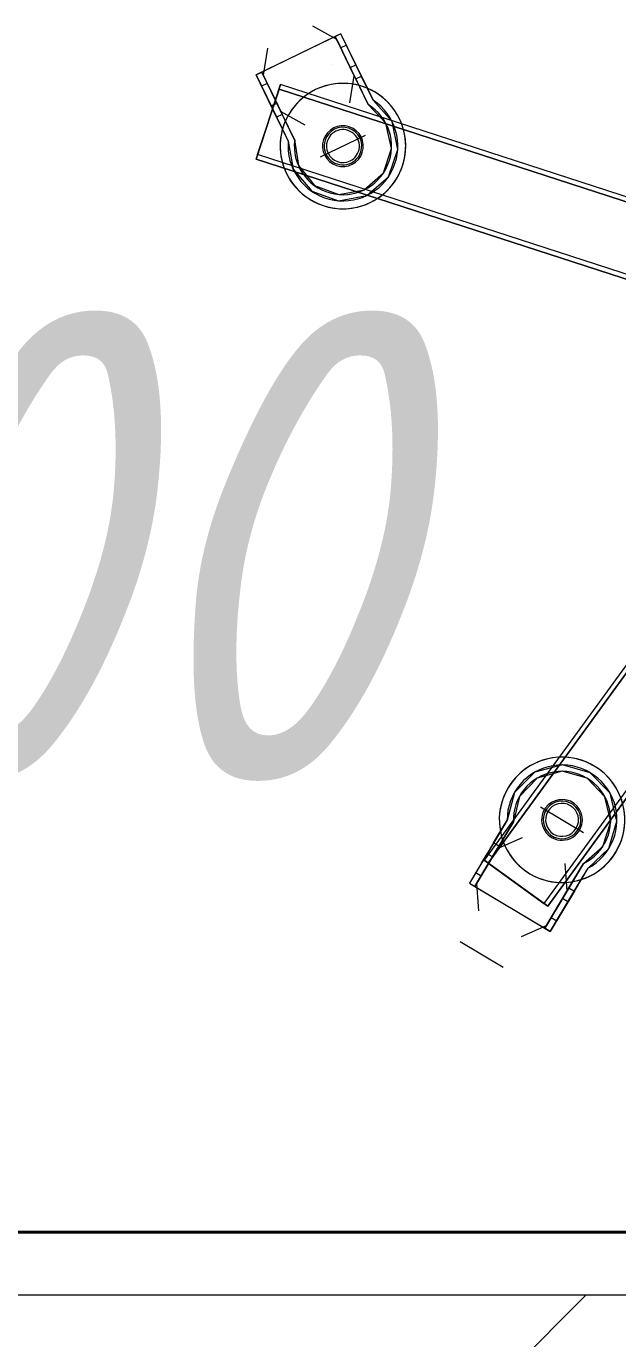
# Model space of a CAD drawing. Header units: millimetres. Extents: x -32954 to 151739, y -65671 to 56243.
# Drawn here: x -26846 to -26657.5, y -34823.4 to -34404.8 of the extents above; entities that cross this region are included whole.
import ezdxf

# ---------------------------------------------------------------- set-up
doc = ezdxf.new("R2010")
doc.units = ezdxf.units.MM
for name, color, linetype, lineweight in [('G-IMPT', 7, 'Continuous', 9), ('I-FURN', 7, 'Continuous', 9), ('I-FURN-IDEN', 7, 'Continuous', 9), ('Стены разрез', 7, 'Continuous', 40), ('Стены штриховка', 7, 'Continuous', 18)]:
    doc.layers.add(name, color=color, linetype=linetype, lineweight=lineweight)
doc.styles.add('GOST Common_I', font='GOST_Common Italic.ttf', dxfattribs={"width": 0.9, "height": 150})

# ---------------------------------------------------------------- blocks, each defined once
blk = doc.blocks.new('М200-М200_1_Стойка для инфузионных растворов - МСК-5310_dwg-9481014-О_ТХ_05')
at = {"layer": 'G-IMPT'}
for p, q in [((145.46, 194.34), (131.72, 202.53)), ((125.87, 192.72), (117.92, 189.15)), ((106.14, 169.41), (118.46, 190.07)), ((116.74, 191.09), (106.87, 174.54)), ((109.06, 178.21), (116.74, 191.09)), ((118.46, 190.07), (110.78, 177.19)), ((114.62, 183.63), (117.92, 189.15)), ((117.92, 189.15), (114.62, 183.63)), ((116.74, 191.09), (118.46, 190.07)), ((142.51, 175.72), (116.74, 191.09)), ((140.79, 176.75), (118.46, 190.07)), ((112.9, 184.65), (114.69, 187.66)), ((114.69, 187.66), (112.9, 184.65)), ((112.9, 184.65), (112.9, 184.65)), ((116.41, 186.63), (114.62, 183.63)), ((114.62, 183.63), (116.41, 186.63)), ((116.41, 186.63), (114.69, 187.66)), ((140.24, 175.83), (139.61, 184.53)), ((117.56, 183.07), (0, 21.27)), ((0, 21.27), (117.56, 183.07)), ((1.21, 20.38), (118.77, 182.19)), ((1.21, 20.38), (118.77, 182.19)), ((111.11, 181.65), (112.83, 180.62)), ((114.62, 183.63), (111.32, 178.1)), ((111.32, 178.1), (114.62, 183.63)), ((114.62, 183.63), (114.62, 183.63)), ((137.78, 168.38), (117.56, 183.07)), ((117.56, 183.07), (137.78, 168.38)), ((118.77, 182.19), (136.57, 169.26)), ((136.57, 169.26), (118.77, 182.19)), ((118.91, 181.07), (118.91, 181.07)), ((118.91, 181.07), (118.91, 181.07)), ((118.91, 181.07), (118.91, 181.07)), ((118.91, 181.07), (118.91, 181.07)), ((109.06, 178.21), (104.71, 170.92)), ((110.78, 177.19), (106.14, 169.41)), ((110.78, 177.19), (109.06, 178.21)), ((111.32, 178.1), (111.96, 169.41)), ((140.79, 176.75), (128.46, 156.09)), ((133.11, 163.87), (140.79, 176.75)), ((136.95, 170.31), (140.24, 175.83)), ((140.24, 175.83), (136.95, 170.31)), ((142.51, 175.72), (140.79, 176.75)), ((106.87, 174.54), (104.71, 170.92)), ((132.63, 159.17), (142.51, 175.72)), ((132.65, 172.87), (132.65, 172.87)), ((132.65, 172.87), (132.65, 172.87)), ((132.65, 172.87), (132.65, 172.87)), ((132.65, 172.87), (132.65, 172.87)), ((134.82, 162.84), (142.51, 175.72)), ((140.46, 172.29), (138.74, 173.31)), ((136.57, 169.26), (19.01, 7.45)), ((19.01, 7.45), (136.57, 169.26)), ((20.23, 6.57), (137.78, 168.38)), ((20.23, 6.57), (137.78, 168.38)), ((136.95, 170.31), (133.65, 164.78)), ((133.65, 164.78), (136.95, 170.31)), ((136.95, 170.31), (135.15, 167.3)), ((135.15, 167.3), (136.95, 170.31)), ((138.67, 169.28), (136.87, 166.28)), ((136.87, 166.28), (138.67, 169.28)), ((136.95, 170.31), (136.95, 170.31)), ((138.67, 169.28), (138.67, 169.28)), ((125.7, 161.21), (133.65, 164.78)), ((128.46, 156.09), (133.11, 163.87)), ((133.11, 163.87), (134.82, 162.84)), ((135.15, 167.3), (136.87, 166.28)), ((106.1, 159.6), (119.85, 151.4)), ((134.82, 162.84), (130.48, 155.55)), ((130.48, 155.55), (132.63, 159.17)), ((19.76, 5.15), (209.97, -56.66)), ((19.76, 5.15), (209.97, -56.66)), ((210.44, -55.23), (20.23, 6.57)), ((20.23, 6.57), (210.44, -55.23)), ((203.17, -77.58), (12.96, -15.78)), ((12.96, -15.78), (203.17, -77.58)), ((12.5, -17.2), (202.71, -79.01)), ((12.5, -17.2), (202.71, -79.01)), ((190, -55.91), (175.59, -62.88)), ((202.71, -79.01), (210.44, -55.23)), ((210.44, -55.23), (202.71, -79.01)), ((209.97, -56.66), (203.17, -77.58)), ((203.17, -77.58), (209.97, -56.66)), ((198.18, -61.34), (208.64, -83)), ((202.12, -69.49), (198.18, -61.34)), ((202.06, -64.78), (200.23, -60.98)), ((203.92, -68.62), (200.23, -60.98)), ((202.58, -70.45), (194.97, -66.2)), ((210.45, -82.13), (202.06, -64.78)), ((202.12, -69.49), (203.92, -68.62)), ((208.64, -83), (202.12, -69.49)), ((205.38, -76.25), (202.58, -70.45)), ((202.58, -70.45), (205.38, -76.25)), ((203.92, -68.62), (210.45, -82.13)), ((173.21, -74.04), (175.05, -77.83)), ((176.91, -81.68), (173.21, -74.04)), ((185.24, -94.31), (174.77, -72.65)), ((174.77, -72.65), (178.71, -80.81)), ((180.57, -73.16), (179.17, -81.77)), ((205.66, -72.22), (203.86, -73.1)), ((175.05, -77.83), (183.43, -95.18)), ((200.88, -78.42), (200.88, -78.42)), ((200.88, -78.42), (200.88, -78.42)), ((200.88, -78.42), (200.88, -78.42)), ((200.88, -78.42), (200.88, -78.42)), ((205.38, -76.25), (205.38, -76.25)), ((206.9, -79.4), (205.38, -76.25)), ((205.38, -76.25), (206.9, -79.4)), ((205.38, -76.25), (208.18, -82.04)), ((208.18, -82.04), (205.38, -76.25)), ((206.9, -79.4), (208.7, -78.53)), ((207.18, -75.38), (207.18, -75.38)), ((207.18, -75.38), (208.7, -78.53)), ((208.7, -78.53), (207.18, -75.38)), ((178.71, -80.81), (176.91, -81.68)), ((176.91, -81.68), (183.43, -95.18)), ((178.71, -80.81), (185.24, -94.31)), ((181.97, -87.56), (179.17, -81.77)), ((179.17, -81.77), (181.97, -87.56)), ((183.43, -95.18), (210.45, -82.13)), ((185.24, -94.31), (208.64, -83)), ((206.79, -90.64), (208.18, -82.04)), ((210.45, -82.13), (208.64, -83)), ((180.45, -84.41), (178.65, -85.28)), ((180.17, -88.43), (178.65, -85.28)), ((178.65, -85.28), (180.17, -88.43)), ((181.97, -87.56), (180.45, -84.41)), ((180.45, -84.41), (181.97, -87.56)), ((181.97, -87.56), (184.77, -93.35)), ((184.77, -93.35), (181.97, -87.56)), ((181.97, -87.56), (181.97, -87.56)), ((186.47, -85.38), (186.47, -85.38)), ((186.47, -85.38), (186.47, -85.38)), ((186.47, -85.38), (186.47, -85.38)), ((186.47, -85.38), (186.47, -85.38)), ((180.17, -88.43), (180.17, -88.43)), ((181.69, -91.58), (183.49, -90.71)), ((183.43, -95.18), (185.24, -94.31)), ((184.77, -93.35), (192.38, -97.61))]:
    blk.add_line(p, q, dxfattribs=at)
at = {"layer": 'G-IMPT', "flags": 128}
for points in [[(104.71, 170.92), (98.07, 164.66), (95.48, 155.9), (97.66, 147.03), (104.01, 140.47), (112.8, 138), (121.64, 140.29), (128.12, 146.73), (130.48, 155.55)], [(106.14, 169.41), (99.99, 163.95), (97.49, 156.12), (99.34, 148.12), (105.03, 142.19), (112.96, 140), (120.88, 142.17), (126.59, 148.08), (128.46, 156.09)], [(200.23, -60.98), (198.65, -51.99), (192.76, -45.01), (184.16, -41.95), (175.18, -43.64), (168.28, -49.62), (165.33, -58.26), (167.14, -67.22), (173.21, -74.04)], [(198.18, -61.34), (197.01, -53.2), (191.84, -46.81), (184.14, -43.95), (176.05, -45.44), (169.87, -50.85), (167.31, -58.66), (169.12, -66.68), (174.77, -72.65)]]:
    blk.add_lwpolyline(points, dxfattribs=at)
at = {"layer": 'G-IMPT'}
for centre, radius, start, end in [((112.98, 155.5), 20, 59.1804, 239.1804), ((112.98, 155.5), 20, 107.7708, 239.1804), ((112.98, 155.5), 20, 239.1804, 59.1804), ((112.98, 155.5), 20, 59.1804, 107.7708), ((112.98, 155.5), 20, 10.59, 59.1804), ((112.98, 155.5), 17.5, 118.1777, 0.1831), ((112.98, 155.5), 15.5, 116.1845, 2.1763), ((112.98, 155.5), 20, 239.1804, 10.59), ((112.98, 155.5), 6.5, 144, 324), ((112.98, 155.5), 6.5, 144, 324), ((112.98, 155.5), 6, 54, 234), ((112.98, 155.5), 6, 54, 234), ((112.98, 155.5), 6.5, 324, 144), ((112.98, 155.5), 6.5, 324, 144), ((112.98, 155.5), 5.25, 59.1804, 239.1804), ((112.98, 155.5), 5.25, 59.1804, 239.1804), ((112.98, 155.5), 6, 234, 54), ((112.98, 155.5), 6, 234, 54), ((112.98, 155.5), 5.25, 239.1804, 59.1804), ((112.98, 155.5), 5.25, 239.1804, 59.1804), ((182.8, -59.39), 20, 115.7952, 295.7952), ((182.8, -59.39), 20, 115.7952, 247.2048), ((182.8, -59.39), 20, 344.3855, 115.7952), ((182.8, -59.39), 20, 295.7952, 115.7952), ((182.8, -59.39), 17.5, 354.7925, 236.7979), ((182.8, -59.39), 15.5, 352.7993, 238.7911), ((182.8, -59.39), 6.5, 72, 252), ((182.8, -59.39), 6.5, 72, 252), ((182.8, -59.39), 6, 342, 162), ((182.8, -59.39), 6, 342, 162), ((182.8, -59.39), 5.25, 295.7952, 115.7952), ((182.8, -59.39), 5.25, 295.7952, 115.7952), ((182.8, -59.39), 6.5, 252, 72), ((182.8, -59.39), 6.5, 252, 72), ((182.8, -59.39), 6, 162, 342), ((182.8, -59.39), 6, 162, 342), ((182.8, -59.39), 5.25, 115.7952, 295.7952), ((182.8, -59.39), 5.25, 115.7952, 295.7952), ((182.8, -59.39), 20, 295.7952, 344.3855), ((182.8, -59.39), 20, 247.2048, 295.7952)]:
    blk.add_arc(centre, radius, start, end, dxfattribs=at)
blk = doc.blocks.new('М200-М200_1_Стойка для инфузионных растворов - М200_Штатив для длительных вливаний-8000997-О_ТХ_05')
blk.add_blockref('М200-М200_1_Стойка для инфузионных растворов - МСК-5310_dwg-9481014-О_ТХ_05', (0, 0))

msp = doc.modelspace()

# ---------------------------------------------------------------- hatches: boundary and pattern name
at = {"layer": 'Стены разрез', "lineweight": 9}
h = msp.add_hatch(dxfattribs=at)
h.set_pattern_fill('FP_2', color=256, style=0, pattern_type=2)
h.set_pattern_definition([(45, (-4e-12, -22914.43), (-314.309, 314.309), []), (45, (314.3, -22914.43), (-314.309, 314.309), [555.625, -111.125, 3.353, -107.772])])
h.paths.add_polyline_path([(-21145.69, -35009.43), (-20719.99, -35009.43), (-20719.99, -34809.43), (-23680, -34809.43), (-23680, -35009.43), (-21896.83, -35009.43)])
h.paths.add_polyline_path([(-19359.99, -35009.43), (-18797.5, -35009.43), (-18797.5, -34809.43), (-19359.99, -34809.43)])
h.paths.add_polyline_path([(-25040, -35009.43), (-25040, -34809.43), (-27959.99, -34809.43), (-27959.99, -35009.43), (-25652.51, -35009.43)])
h.paths.add_polyline_path([(-29408.19, -35009.43), (-29319.99, -35009.43), (-29319.99, -34809.43), (-30070, -34809.43), (-30070, -35009.43)])

# ---------------------------------------------------------------- linework, layer by layer
at = {"layer": 'Стены разрез'}
msp.add_line((-26278.99, -34789.43), (-27959.99, -34789.43), dxfattribs=at)
at = {"layer": 'Стены штриховка'}
msp.add_line((-27959.99, -34809.43), (-25040, -34809.43), dxfattribs=at)

# ---------------------------------------------------------------- block references
at = {"layer": 'I-FURN', "rotation": 180}
msp.add_blockref('М200-М200_1_Стойка для инфузионных растворов - М200_Штатив для длительных вливаний-8000997-О_ТХ_05', (-26562.28, -34502.44), dxfattribs=at)

# ---------------------------------------------------------------- texts
at = {"layer": 'I-FURN-IDEN', "insert": (-26992.45, -34495.51), "char_height": 150, "width": 367.9746, "attachment_point": 1, "style": 'GOST Common_I'}
msp.add_mtext('200', dxfattribs=at)

doc.saveas('drawing.dxf')
